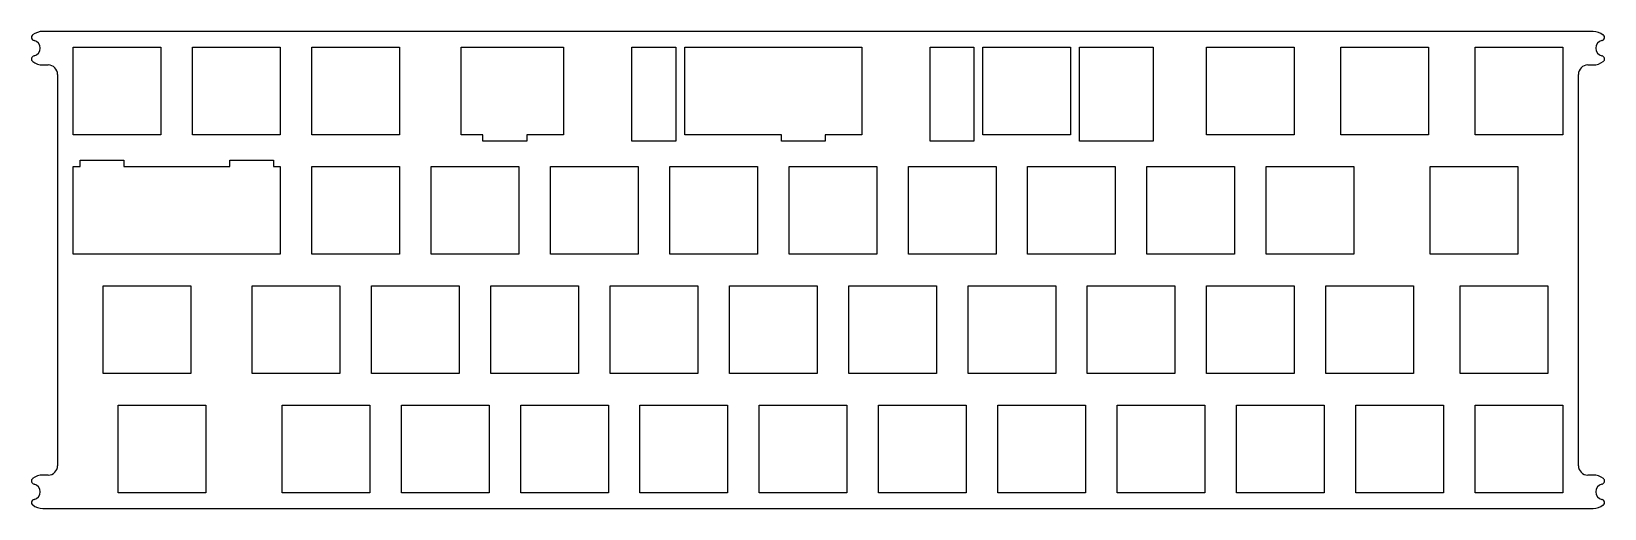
# Model space of a CAD drawing. Header units: millimetres. Extents: x -238 to 14, y -10 to 67.
import ezdxf

# ---------------------------------------------------------------- set-up
doc = ezdxf.new("R2010")
doc.units = ezdxf.units.MM
doc.layers.get('0').update_dxf_attribs({"linetype": 'CONTINUOUS'})

msp = doc.modelspace()

# ---------------------------------------------------------------- linework, layer by layer
for p, q in [((11.85, 66.67), (-235.69, 66.67)), ((-235.69, 61.32), (-234.86, 61.32)), ((11.02, 61.32), (11.85, 61.32)), ((-233.36, 59.82), (-233.36, -2.68)), ((9.53, -2.68), (9.53, 59.82)), ((-234.86, -4.18), (-235.69, -4.18)), ((11.85, -4.18), (11.02, -4.18)), ((-235.69, -9.53), (11.85, -9.53))]:
    msp.add_line(p, q)
for points in [[(-216.84, 50.15), (-230.84, 50.15), (-230.84, 64.15), (-216.84, 64.15)], [(-197.79, 64.15), (-197.79, 50.15), (-211.79, 50.15), (-211.79, 64.15)], [(-192.74, 50.15), (-192.74, 64.15), (-178.74, 64.15), (-178.74, 50.15)], [(-168.92, 64.15), (-152.54, 64.15), (-152.54, 50.15), (-158.42, 50.15), (-158.42, 49.15), (-165.42, 49.15), (-165.42, 50.15), (-168.92, 50.15)], [(-141.64, 64.15), (-134.64, 64.15), (-134.64, 49.15), (-141.64, 49.15)], [(-110.77, 49.15), (-117.77, 49.15), (-117.77, 50.15), (-133.21, 50.15), (-133.21, 64.15), (-104.92, 64.15), (-104.92, 50.15), (-110.77, 50.15)], [(-94.02, 64.15), (-87.02, 64.15), (-87.02, 49.15), (-94.02, 49.15)], [(-71.58, 50.15), (-85.58, 50.15), (-85.58, 64.15), (-71.58, 64.15)], [(-70.14, 64.15), (-58.42, 64.15), (-58.42, 49.15), (-70.14, 49.15)], [(-49.86, 50.15), (-49.86, 64.15), (-35.86, 64.15), (-35.86, 50.15)], [(-14.43, 50.15), (-28.43, 50.15), (-28.43, 64.15), (-14.43, 64.15)], [(7, 50.15), (-7, 50.15), (-7, 64.15), (7, 64.15)], [(-205.87, 45.1), (-205.87, 46.1), (-198.87, 46.1), (-198.87, 45.1), (-197.79, 45.1), (-197.79, 31.1), (-230.84, 31.1), (-230.84, 45.1), (-229.75, 45.1), (-229.75, 46.1), (-222.75, 46.1), (-222.75, 45.1)], [(-192.74, 45.1), (-178.74, 45.1), (-178.74, 31.1), (-192.74, 31.1)], [(-159.69, 31.1), (-173.69, 31.1), (-173.69, 45.1), (-159.69, 45.1)], [(-154.64, 31.1), (-154.64, 45.1), (-140.64, 45.1), (-140.64, 31.1)], [(-121.59, 31.1), (-135.59, 31.1), (-135.59, 45.1), (-121.59, 45.1)], [(-102.54, 31.1), (-116.54, 31.1), (-116.54, 45.1), (-102.54, 45.1)], [(-97.49, 45.1), (-83.49, 45.1), (-83.49, 31.1), (-97.49, 31.1)], [(-64.44, 31.1), (-78.44, 31.1), (-78.44, 45.1), (-64.44, 45.1)], [(-59.39, 45.1), (-45.39, 45.1), (-45.39, 31.1), (-59.39, 31.1)], [(-40.34, 45.1), (-26.34, 45.1), (-26.34, 31.1), (-40.34, 31.1)], [(-0.14, 45.1), (-0.14, 31.1), (-14.14, 31.1), (-14.14, 45.1)], [(-212.07, 26.05), (-212.07, 12.05), (-226.08, 12.05), (-226.08, 26.05)], [(-202.26, 26.05), (-188.26, 26.05), (-188.26, 12.05), (-202.26, 12.05)], [(-169.21, 26.05), (-169.21, 12.05), (-183.21, 12.05), (-183.21, 26.05)], [(-150.16, 12.05), (-164.16, 12.05), (-164.16, 26.05), (-150.16, 26.05)], [(-131.11, 12.05), (-145.11, 12.05), (-145.11, 26.05), (-131.11, 26.05)], [(-112.06, 12.05), (-126.06, 12.05), (-126.06, 26.05), (-112.06, 26.05)], [(-107.01, 26.05), (-93.01, 26.05), (-93.01, 12.05), (-107.01, 12.05)], [(-87.96, 12.05), (-87.96, 26.05), (-73.96, 26.05), (-73.96, 12.05)], [(-68.91, 26.05), (-54.91, 26.05), (-54.91, 12.05), (-68.91, 12.05)], [(-35.86, 12.05), (-49.86, 12.05), (-49.86, 26.05), (-35.86, 26.05)], [(-16.81, 12.05), (-30.81, 12.05), (-30.81, 26.05), (-16.81, 26.05)], [(-9.38, 12.05), (-9.38, 26.05), (4.62, 26.05), (4.62, 12.05)], [(-223.69, -7), (-223.69, 7), (-209.69, 7), (-209.69, -7)], [(-197.5, 7), (-183.5, 7), (-183.5, -7), (-197.5, -7)], [(-164.45, -7), (-178.45, -7), (-178.45, 7), (-164.45, 7)], [(-145.4, 7), (-145.4, -7), (-159.4, -7), (-159.4, 7)], [(-126.35, 7), (-126.35, -7), (-140.35, -7), (-140.35, 7)], [(-121.3, -7), (-121.3, 7), (-107.3, 7), (-107.3, -7)], [(-102.25, 7), (-88.25, 7), (-88.25, -7), (-102.25, -7)], [(-69.2, -7), (-83.2, -7), (-83.2, 7), (-69.2, 7)], [(-50.15, 7), (-50.15, -7), (-64.15, -7), (-64.15, 7)], [(-45.1, 7), (-31.1, 7), (-31.1, -7), (-45.1, -7)], [(-12.05, -7), (-26.05, -7), (-26.05, 7), (-12.05, 7)], [(-7, 7), (7, 7), (7, -7), (-7, -7)]]:
    msp.add_lwpolyline(points, close=True)
for centre, radius, start, end in [((-237.02, 65.72), 0.5, 127.8792, 258.8119), ((-235.69, 64), 2.68, 90, 127.8792), ((11.85, 64), 2.67, 52.1208, 90), ((13.19, 65.72), 0.5, -78.8119, 52.1208), ((-237.36, 64), 1.25, -78.8119, 78.8119), ((13.52, 64), 1.25, 101.1881, 258.8119), ((-237.02, 62.28), 0.5, 101.1881, 232.1208), ((-235.69, 64), 2.67, 232.1208, 270), ((-234.86, 59.82), 1.5, 0, 90), ((11.02, 59.82), 1.5, 90, 180), ((11.85, 64), 2.67, 270, 307.8792), ((13.19, 62.28), 0.5, -52.1208, 78.8119), ((-237.02, -5.13), 0.5, 127.8792, 258.8119), ((-235.69, -6.85), 2.68, 90, 127.8792), ((-234.86, -2.68), 1.5, -90, 0), ((11.02, -2.68), 1.5, 180, 270), ((11.85, -6.85), 2.68, 52.1208, 90), ((13.19, -5.13), 0.5, -78.8119, 52.1208), ((-237.36, -6.85), 1.25, -78.8119, 78.8119), ((13.52, -6.85), 1.25, 101.1881, 258.8119), ((-237.02, -8.57), 0.5, 101.1881, 232.1208), ((-235.69, -6.85), 2.67, 232.1208, 270), ((11.85, -6.85), 2.67, 270, 307.8792), ((13.19, -8.57), 0.5, -52.1208, 78.8119)]:
    msp.add_arc(centre, radius, start, end)

doc.saveas('drawing.dxf')
